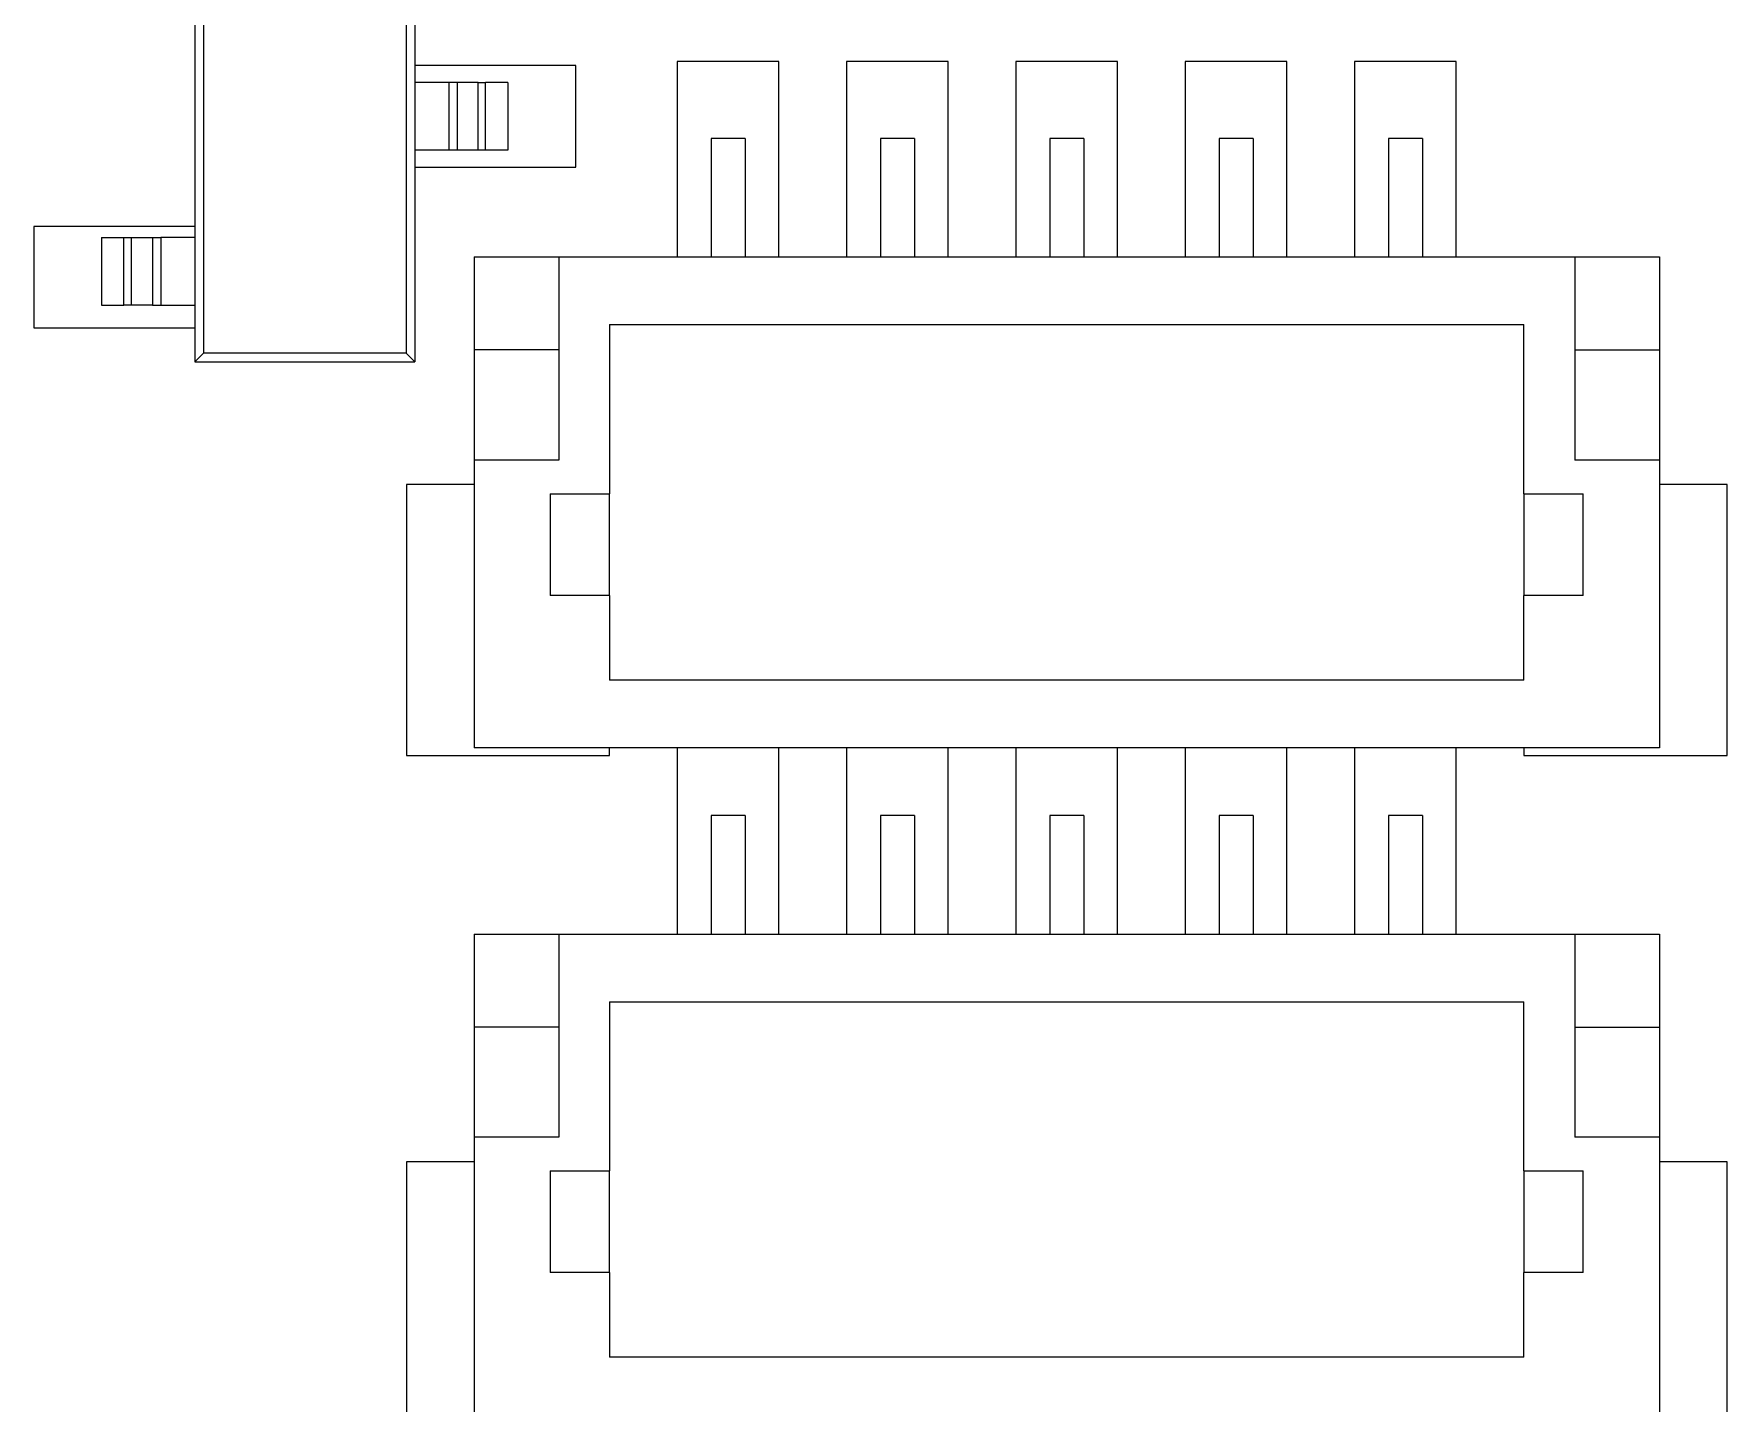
# Model space of a CAD drawing. Extents: x 89.7 to 173.2, y 85.9 to 138.5.
# Drawn here: x 118.85 to 128.85, y 101.65 to 109.74 of the extents above; entities that cross this region are included whole.
import ezdxf

# ---------------------------------------------------------------- set-up
doc = ezdxf.new("R2010")
doc.units = 0
doc.layers.add('View005', color=7, linetype='CONTINUOUS')

msp = doc.modelspace()

# ---------------------------------------------------------------- linework, layer by layer
at = {"layer": 'View005'}
for p, q in [((119.852, 110.648), (119.852, 107.852)), ((119.852, 110.648), (119.852, 107.852)), ((121.048, 110.648), (121.048, 107.852)), ((121.048, 110.648), (121.048, 107.852)), ((119.8, 109.965), (119.8, 109.45)), ((119.8, 109.965), (119.8, 109.45)), ((121.1, 109.965), (121.1, 109.45)), ((121.1, 109.965), (121.1, 109.45)), ((122.05, 109.55), (121.1, 109.55)), ((122.05, 109.55), (121.1, 109.55)), ((122.05, 108.95), (122.05, 109.55)), ((122.05, 108.95), (122.05, 109.55)), ((122.65, 109.575), (122.65, 108.42)), ((123.25, 109.575), (122.65, 109.575)), ((122.65, 109.575), (122.65, 108.42)), ((123.25, 109.575), (122.65, 109.575)), ((123.25, 108.42), (123.25, 109.575)), ((123.25, 108.42), (123.25, 109.575)), ((123.65, 109.575), (123.65, 108.42)), ((124.25, 109.575), (123.65, 109.575)), ((123.65, 109.575), (123.65, 108.42)), ((124.25, 109.575), (123.65, 109.575)), ((124.25, 108.42), (124.25, 109.575)), ((124.25, 108.42), (124.25, 109.575)), ((124.65, 109.575), (124.65, 108.42)), ((125.25, 109.575), (124.65, 109.575)), ((124.65, 109.575), (124.65, 108.42)), ((125.25, 109.575), (124.65, 109.575)), ((125.25, 108.42), (125.25, 109.575)), ((125.25, 108.42), (125.25, 109.575)), ((125.65, 109.575), (125.65, 108.42)), ((126.25, 109.575), (125.65, 109.575)), ((125.65, 109.575), (125.65, 108.42)), ((126.25, 109.575), (125.65, 109.575)), ((126.25, 108.42), (126.25, 109.575)), ((126.25, 108.42), (126.25, 109.575)), ((126.65, 109.575), (126.65, 108.42)), ((127.25, 109.575), (126.65, 109.575)), ((126.65, 109.575), (126.65, 108.42)), ((127.25, 109.575), (126.65, 109.575)), ((127.25, 108.42), (127.25, 109.575)), ((127.25, 108.42), (127.25, 109.575)), ((119.8, 109.45), (119.8, 109.05)), ((119.8, 109.45), (119.8, 109.05)), ((121.3, 109.45), (121.1, 109.45)), ((121.1, 109.45), (121.1, 109.05)), ((121.3, 109.45), (121.1, 109.45)), ((121.1, 109.45), (121.1, 109.05)), ((121.3, 109.45), (121.3, 109.05)), ((121.3, 109.45), (121.3, 109.05)), ((121.473, 109.45), (121.35, 109.45)), ((121.473, 109.45), (121.35, 109.45)), ((121.35, 109.45), (121.35, 109.05)), ((121.35, 109.45), (121.35, 109.05)), ((121.473, 109.05), (121.473, 109.45)), ((121.473, 109.05), (121.473, 109.45)), ((121.65, 109.45), (121.518, 109.45)), ((121.65, 109.45), (121.518, 109.45)), ((121.518, 109.05), (121.518, 109.45)), ((121.518, 109.05), (121.518, 109.45)), ((121.65, 109.45), (121.65, 109.05)), ((121.65, 109.45), (121.65, 109.05)), ((122.85, 109.12), (122.85, 108.42)), ((123.05, 109.12), (122.85, 109.12)), ((122.85, 109.12), (122.85, 108.42)), ((123.05, 109.12), (122.85, 109.12)), ((123.05, 109.12), (123.05, 108.42)), ((123.05, 109.12), (123.05, 108.42)), ((123.85, 109.12), (123.85, 108.42)), ((124.05, 109.12), (123.85, 109.12)), ((123.85, 109.12), (123.85, 108.42)), ((124.05, 109.12), (123.85, 109.12)), ((124.05, 109.12), (124.05, 108.42)), ((124.05, 109.12), (124.05, 108.42)), ((124.85, 109.12), (124.85, 108.42)), ((125.05, 109.12), (124.85, 109.12)), ((124.85, 109.12), (124.85, 108.42)), ((125.05, 109.12), (124.85, 109.12)), ((125.05, 109.12), (125.05, 108.42)), ((125.05, 109.12), (125.05, 108.42)), ((126.05, 109.12), (125.85, 109.12)), ((125.85, 109.12), (125.85, 108.42)), ((126.05, 109.12), (125.85, 109.12)), ((125.85, 109.12), (125.85, 108.42)), ((126.05, 109.12), (126.05, 108.42)), ((126.05, 109.12), (126.05, 108.42)), ((126.85, 109.12), (126.85, 108.42)), ((127.05, 109.12), (126.85, 109.12)), ((126.85, 109.12), (126.85, 108.42)), ((127.05, 109.12), (126.85, 109.12)), ((127.05, 109.12), (127.05, 108.42)), ((127.05, 109.12), (127.05, 108.42)), ((119.8, 109.05), (119.8, 108.535)), ((119.8, 109.05), (119.8, 108.535)), ((121.3, 109.05), (121.1, 109.05)), ((121.1, 109.05), (121.1, 108.535)), ((121.3, 109.05), (121.1, 109.05)), ((121.1, 109.05), (121.1, 108.535)), ((121.473, 109.05), (121.35, 109.05)), ((121.473, 109.05), (121.35, 109.05)), ((121.65, 109.05), (121.518, 109.05)), ((121.65, 109.05), (121.518, 109.05)), ((121.1, 108.95), (122.05, 108.95)), ((121.1, 108.95), (122.05, 108.95)), ((118.85, 108.6), (118.85, 108)), ((119.8, 108.6), (118.85, 108.6)), ((118.85, 108.6), (118.85, 108)), ((119.8, 108.6), (118.85, 108.6)), ((119.25, 108.535), (119.382, 108.535)), ((119.25, 108.535), (119.25, 108.135)), ((119.25, 108.535), (119.382, 108.535)), ((119.25, 108.535), (119.25, 108.135)), ((119.382, 108.135), (119.382, 108.535)), ((119.382, 108.135), (119.382, 108.535)), ((119.427, 108.535), (119.55, 108.535)), ((119.427, 108.535), (119.55, 108.535)), ((119.427, 108.135), (119.427, 108.535)), ((119.427, 108.135), (119.427, 108.535)), ((119.55, 108.535), (119.55, 108.135)), ((119.55, 108.535), (119.55, 108.135)), ((119.8, 108.535), (119.6, 108.535)), ((119.8, 108.535), (119.6, 108.535)), ((119.6, 108.535), (119.6, 108.135)), ((119.6, 108.535), (119.6, 108.135)), ((119.8, 108.535), (119.8, 108.135)), ((119.8, 108.535), (119.8, 108.135)), ((121.1, 108.535), (121.1, 108.135)), ((121.1, 108.535), (121.1, 108.135)), ((121.45, 108.42), (121.95, 108.42)), ((121.45, 108.42), (121.45, 107.87)), ((121.45, 108.42), (121.95, 108.42)), ((121.45, 108.42), (121.45, 107.87)), ((121.95, 108.42), (127.95, 108.42)), ((121.95, 108.42), (121.95, 107.22)), ((121.95, 108.42), (127.95, 108.42)), ((121.95, 108.42), (121.95, 107.22)), ((127.95, 108.42), (128.45, 108.42)), ((127.95, 108.42), (127.95, 107.22)), ((127.95, 108.42), (128.45, 108.42)), ((127.95, 108.42), (127.95, 107.22)), ((128.45, 108.42), (128.45, 107.87)), ((128.45, 108.42), (128.45, 107.87)), ((119.25, 108.135), (119.382, 108.135)), ((119.25, 108.135), (119.382, 108.135)), ((119.55, 108.135), (119.427, 108.135)), ((119.55, 108.135), (119.427, 108.135)), ((119.6, 108.135), (119.8, 108.135)), ((119.6, 108.135), (119.8, 108.135)), ((119.8, 108.135), (119.8, 107.8)), ((119.8, 108.135), (119.8, 107.8)), ((121.1, 108.135), (121.1, 107.8)), ((121.1, 108.135), (121.1, 107.8)), ((118.85, 108), (119.8, 108)), ((118.85, 108), (119.8, 108)), ((122.25, 108.02), (127.65, 108.02)), ((122.25, 108.02), (122.25, 107.02)), ((122.25, 108.02), (127.65, 108.02)), ((122.25, 108.02), (122.25, 107.02)), ((127.65, 107.02), (127.65, 108.02)), ((127.65, 107.02), (127.65, 108.02)), ((119.852, 107.852), (119.8, 107.8)), ((119.852, 107.852), (119.8, 107.8)), ((119.8, 107.8), (121.1, 107.8)), ((119.8, 107.8), (121.1, 107.8)), ((121.048, 107.852), (119.852, 107.852)), ((121.048, 107.852), (119.852, 107.852)), ((121.048, 107.852), (121.1, 107.8)), ((121.048, 107.852), (121.1, 107.8)), ((121.45, 107.87), (121.45, 107.22)), ((121.95, 107.87), (121.45, 107.87)), ((121.45, 107.87), (121.45, 107.22)), ((121.95, 107.87), (121.45, 107.87)), ((127.95, 107.87), (128.45, 107.87)), ((127.95, 107.87), (128.45, 107.87)), ((128.45, 107.87), (128.45, 107.22)), ((128.45, 107.87), (128.45, 107.22)), ((121.45, 107.22), (121.45, 105.52)), ((121.95, 107.22), (121.45, 107.22)), ((121.45, 107.22), (121.45, 105.52)), ((121.95, 107.22), (121.45, 107.22)), ((128.45, 107.22), (127.95, 107.22)), ((128.45, 107.22), (127.95, 107.22)), ((128.45, 107.22), (128.45, 105.52)), ((128.45, 107.22), (128.45, 105.52)), ((121.05, 107.075), (121.05, 105.475)), ((121.45, 107.075), (121.05, 107.075)), ((121.05, 107.075), (121.05, 105.475)), ((121.45, 107.075), (121.05, 107.075)), ((121.9, 107.02), (122.25, 107.02)), ((121.9, 107.02), (121.9, 106.42)), ((121.9, 107.02), (122.25, 107.02)), ((121.9, 107.02), (121.9, 106.42)), ((122.25, 106.42), (122.25, 107.02)), ((122.25, 106.42), (122.25, 107.02)), ((127.65, 107.02), (128, 107.02)), ((127.65, 107.02), (127.65, 106.42)), ((127.65, 107.02), (128, 107.02)), ((127.65, 107.02), (127.65, 106.42)), ((128, 106.42), (128, 107.02)), ((128, 106.42), (128, 107.02)), ((128.85, 107.075), (128.45, 107.075)), ((128.85, 107.075), (128.45, 107.075)), ((128.85, 105.475), (128.85, 107.075)), ((128.85, 105.475), (128.85, 107.075)), ((122.25, 106.42), (121.9, 106.42)), ((122.25, 106.42), (121.9, 106.42)), ((122.25, 106.42), (122.25, 105.92)), ((122.25, 106.42), (122.25, 105.92)), ((127.65, 105.92), (127.65, 106.42)), ((128, 106.42), (127.65, 106.42)), ((127.65, 105.92), (127.65, 106.42)), ((128, 106.42), (127.65, 106.42)), ((127.65, 105.92), (122.25, 105.92)), ((127.65, 105.92), (122.25, 105.92)), ((128.45, 105.52), (121.45, 105.52)), ((128.45, 105.52), (121.45, 105.52)), ((122.25, 105.475), (122.25, 105.52)), ((122.25, 105.475), (122.25, 105.52)), ((122.65, 105.52), (122.65, 104.42)), ((122.65, 105.52), (122.65, 104.42)), ((123.25, 104.42), (123.25, 105.52)), ((123.25, 104.42), (123.25, 105.52)), ((123.65, 105.52), (123.65, 104.42)), ((123.65, 105.52), (123.65, 104.42)), ((124.25, 104.42), (124.25, 105.52)), ((124.25, 104.42), (124.25, 105.52)), ((124.65, 105.52), (124.65, 104.42)), ((124.65, 105.52), (124.65, 104.42)), ((125.25, 104.42), (125.25, 105.52)), ((125.25, 104.42), (125.25, 105.52)), ((125.65, 105.52), (125.65, 104.42)), ((125.65, 105.52), (125.65, 104.42)), ((126.25, 104.42), (126.25, 105.52)), ((126.25, 104.42), (126.25, 105.52)), ((126.65, 105.52), (126.65, 104.42)), ((126.65, 105.52), (126.65, 104.42)), ((127.25, 104.42), (127.25, 105.52)), ((127.25, 104.42), (127.25, 105.52)), ((127.65, 105.52), (127.65, 105.475)), ((127.65, 105.52), (127.65, 105.475)), ((121.05, 105.475), (122.25, 105.475)), ((121.05, 105.475), (122.25, 105.475)), ((127.65, 105.475), (128.85, 105.475)), ((127.65, 105.475), (128.85, 105.475)), ((122.85, 105.12), (122.85, 104.42)), ((123.05, 105.12), (122.85, 105.12)), ((122.85, 105.12), (122.85, 104.42)), ((123.05, 105.12), (122.85, 105.12)), ((123.05, 105.12), (123.05, 104.42)), ((123.05, 105.12), (123.05, 104.42)), ((123.85, 105.12), (123.85, 104.42)), ((124.05, 105.12), (123.85, 105.12)), ((123.85, 105.12), (123.85, 104.42)), ((124.05, 105.12), (123.85, 105.12)), ((124.05, 105.12), (124.05, 104.42)), ((124.05, 105.12), (124.05, 104.42)), ((124.85, 105.12), (124.85, 104.42)), ((125.05, 105.12), (124.85, 105.12)), ((124.85, 105.12), (124.85, 104.42)), ((125.05, 105.12), (124.85, 105.12)), ((125.05, 105.12), (125.05, 104.42)), ((125.05, 105.12), (125.05, 104.42)), ((126.05, 105.12), (125.85, 105.12)), ((125.85, 105.12), (125.85, 104.42)), ((126.05, 105.12), (125.85, 105.12)), ((125.85, 105.12), (125.85, 104.42)), ((126.05, 105.12), (126.05, 104.42)), ((126.05, 105.12), (126.05, 104.42)), ((126.85, 105.12), (126.85, 104.42)), ((127.05, 105.12), (126.85, 105.12)), ((126.85, 105.12), (126.85, 104.42)), ((127.05, 105.12), (126.85, 105.12)), ((127.05, 105.12), (127.05, 104.42)), ((127.05, 105.12), (127.05, 104.42)), ((121.45, 104.42), (121.95, 104.42)), ((121.45, 104.42), (121.45, 103.87)), ((121.45, 104.42), (121.95, 104.42)), ((121.45, 104.42), (121.45, 103.87)), ((121.95, 104.42), (127.95, 104.42)), ((121.95, 104.42), (121.95, 103.22)), ((121.95, 104.42), (127.95, 104.42)), ((121.95, 104.42), (121.95, 103.22)), ((127.95, 104.42), (128.45, 104.42)), ((127.95, 104.42), (127.95, 103.22)), ((127.95, 104.42), (128.45, 104.42)), ((127.95, 104.42), (127.95, 103.22)), ((128.45, 104.42), (128.45, 103.87)), ((128.45, 104.42), (128.45, 103.87)), ((122.25, 104.02), (127.65, 104.02)), ((122.25, 104.02), (122.25, 103.02)), ((122.25, 104.02), (127.65, 104.02)), ((122.25, 104.02), (122.25, 103.02)), ((127.65, 103.02), (127.65, 104.02)), ((127.65, 103.02), (127.65, 104.02)), ((121.45, 103.87), (121.45, 103.22)), ((121.95, 103.87), (121.45, 103.87)), ((121.45, 103.87), (121.45, 103.22)), ((121.95, 103.87), (121.45, 103.87)), ((127.95, 103.87), (128.45, 103.87)), ((127.95, 103.87), (128.45, 103.87)), ((128.45, 103.87), (128.45, 103.22)), ((128.45, 103.87), (128.45, 103.22)), ((121.45, 103.22), (121.45, 101.52)), ((121.95, 103.22), (121.45, 103.22)), ((121.45, 103.22), (121.45, 101.52)), ((121.95, 103.22), (121.45, 103.22)), ((128.45, 103.22), (127.95, 103.22)), ((128.45, 103.22), (127.95, 103.22)), ((128.45, 103.22), (128.45, 101.52)), ((128.45, 103.22), (128.45, 101.52)), ((121.05, 103.075), (121.05, 101.475)), ((121.45, 103.075), (121.05, 103.075)), ((121.05, 103.075), (121.05, 101.475)), ((121.45, 103.075), (121.05, 103.075)), ((121.9, 103.02), (122.25, 103.02)), ((121.9, 103.02), (121.9, 102.42)), ((121.9, 103.02), (122.25, 103.02)), ((121.9, 103.02), (121.9, 102.42)), ((122.25, 102.42), (122.25, 103.02)), ((122.25, 102.42), (122.25, 103.02)), ((127.65, 103.02), (128, 103.02)), ((127.65, 103.02), (127.65, 102.42)), ((127.65, 103.02), (128, 103.02)), ((127.65, 103.02), (127.65, 102.42)), ((128, 102.42), (128, 103.02)), ((128, 102.42), (128, 103.02)), ((128.85, 103.075), (128.45, 103.075)), ((128.85, 103.075), (128.45, 103.075)), ((128.85, 101.475), (128.85, 103.075)), ((128.85, 101.475), (128.85, 103.075)), ((122.25, 102.42), (121.9, 102.42)), ((122.25, 102.42), (121.9, 102.42)), ((122.25, 102.42), (122.25, 101.92)), ((122.25, 102.42), (122.25, 101.92)), ((127.65, 101.92), (127.65, 102.42)), ((128, 102.42), (127.65, 102.42)), ((127.65, 101.92), (127.65, 102.42)), ((128, 102.42), (127.65, 102.42)), ((127.65, 101.92), (122.25, 101.92)), ((127.65, 101.92), (122.25, 101.92))]:
    msp.add_line(p, q, dxfattribs=at)
for points in [[(121.35, 109.45), (121.335, 109.45), (121.3, 109.45)], [(121.35, 109.45), (121.335, 109.45), (121.3, 109.45)], [(121.473, 109.45), (121.487, 109.45), (121.518, 109.45)], [(121.473, 109.45), (121.487, 109.45), (121.518, 109.45)], [(121.35, 109.05), (121.335, 109.05), (121.3, 109.05)], [(121.35, 109.05), (121.335, 109.05), (121.3, 109.05)], [(121.518, 109.05), (121.487, 109.05), (121.473, 109.05)], [(121.518, 109.05), (121.487, 109.05), (121.473, 109.05)], [(119.382, 108.535), (119.413, 108.535), (119.427, 108.535)], [(119.382, 108.535), (119.413, 108.535), (119.427, 108.535)], [(119.55, 108.535), (119.565, 108.535), (119.6, 108.535)], [(119.55, 108.535), (119.565, 108.535), (119.6, 108.535)], [(119.427, 108.135), (119.413, 108.135), (119.382, 108.135)], [(119.427, 108.135), (119.413, 108.135), (119.382, 108.135)], [(119.55, 108.135), (119.565, 108.135), (119.6, 108.135)], [(119.55, 108.135), (119.565, 108.135), (119.6, 108.135)]]:
    msp.add_open_spline(points, degree=2, dxfattribs=at)

doc.saveas('drawing.dxf')
